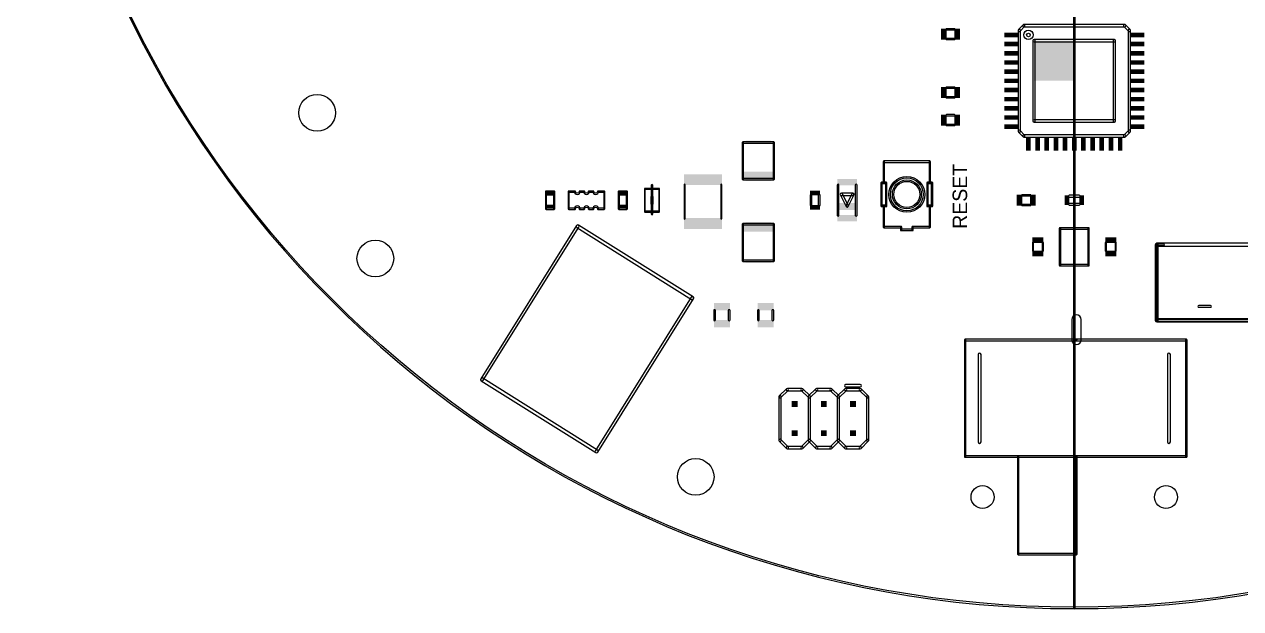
# Model space of a CAD drawing. Extents: x -92 to 94, y -92 to 86.
# Drawn here: x -91.6 to 14.5, y -91.5 to -40.5 of the extents above; entities that cross this region are included whole.
import ezdxf

# ---------------------------------------------------------------- set-up
doc = ezdxf.new("R2010")
doc.units = 0
for name, color, linetype in [('20', 178, 'CONTINUOUS'), ('21', 6, 'CONTINUOUS'), ('51', 251, 'CONTINUOUS')]:
    doc.layers.add(name, color=color, linetype=linetype)

# ---------------------------------------------------------------- blocks, each defined once
blk = doc.blocks.new('RECT')
blk.add_solid([(-0.5, -0.5), (0.5, -0.5), (-0.5, 0.5), (0.5, 0.5)])

msp = doc.modelspace()

# ---------------------------------------------------------------- linework, layer by layer
at = {"layer": '20'}
msp.add_lwpolyline([(-30.4589, 86.3001, 1), (-30.5011, 86.4199, 5.8333), (30.5011, 86.4199, 1), (30.4589, 86.3001, -5.8333)], format="xyb", close=True, dxfattribs=at)
for centre, radius in [((-66.04, -48.26), 1.6), ((-60.96, -60.96), 1.6), ((-33.02, -80.01), 1.6), ((-8, -81.77), 1), ((8, -81.77), 1)]:
    msp.add_circle(centre, radius, dxfattribs=at)
at = {"layer": '21'}
for points in [[(-4.6984, -49.866), (-4.6984, -41.066, 1), (-4.9016, -41.066), (-4.9016, -49.866, 1)], [(-4.7282, -41.1378), (-4.3282, -40.7378, 1), (-4.4718, -40.5942), (-4.8718, -40.9942, 1)], [(-4.4, -40.7676), (4.4, -40.7676, 1), (4.4, -40.5644), (-4.4, -40.5644, 1)], [(4.3282, -40.7378), (4.7282, -41.1378, 1), (4.8718, -40.9942), (4.4718, -40.5942, 1)], [(4.6984, -41.066), (4.6984, -49.866, 1), (4.9016, -49.866), (4.9016, -41.066, 1)], [(-4.3282, -50.1942), (-4.7282, -49.7942, 1), (-4.8718, -49.9378), (-4.4718, -50.3378, 1)], [(4.7282, -49.7942), (4.3282, -50.1942, 1), (4.4718, -50.3378), (4.8718, -49.9378, 1)], [(4.4, -50.1644), (-4.4, -50.1644, 1), (-4.4, -50.3676), (4.4, -50.3676, 1)], [(-12.605, -52.4585), (-16.605, -52.4585, 1), (-16.605, -52.5855), (-12.605, -52.5855, 1)], [(-16.5415, -54.372), (-16.5415, -52.522, 1), (-16.6685, -52.522), (-16.6685, -54.372, 1)], [(-12.5415, -54.372), (-12.5415, -52.522, 1), (-12.6685, -52.522), (-12.6685, -54.372, 1)], [(-37.42, -56.88), (-37.42, -54.88, 1), (-37.49, -54.88), (-37.49, -56.88, 1)], [(-36.8935, -54.58), (-36.8935, -57.08, 1), (-36.7665, -57.08), (-36.7665, -54.58, 1)], [(-36.24, -54.88), (-36.24, -56.88, 1), (-36.17, -56.88), (-36.17, -54.88, 1)], [(-16.605, -54.3085), (-16.805, -54.3085, 1), (-16.805, -54.4355), (-16.605, -54.4355, 1)], [(-16.8685, -54.372), (-16.8685, -56.372, 1), (-16.7415, -56.372), (-16.7415, -54.372, 1)], [(-16.405, -54.3085), (-16.605, -54.3085, 1), (-16.605, -54.4355), (-16.405, -54.4355, 1)], [(-16.3415, -56.372), (-16.3415, -54.372, 1), (-16.4685, -54.372), (-16.4685, -56.372, 1)], [(-12.605, -54.3085), (-12.805, -54.3085, 1), (-12.805, -54.4355), (-12.605, -54.4355, 1)], [(-12.8685, -54.372), (-12.8685, -56.372, 1), (-12.7415, -56.372), (-12.7415, -54.372, 1)], [(-12.405, -54.3085), (-12.605, -54.3085, 1), (-12.605, -54.4355), (-12.405, -54.4355, 1)], [(-12.3415, -56.372), (-12.3415, -54.372, 1), (-12.4685, -54.372), (-12.4685, -56.372, 1)], [(-20.4029, -55.4254), (-19.9029, -56.4254, 1), (-19.7211, -56.3346), (-20.2211, -55.3346, 1)], [(-19.312, -55.2784), (-20.312, -55.2784, 1), (-20.312, -55.4816), (-19.312, -55.4816, 1)], [(-19.7211, -56.4254), (-19.2211, -55.4254, 1), (-19.4029, -55.3346), (-19.9029, -56.3346, 1)], [(-16.805, -56.4355), (-16.605, -56.4355, 1), (-16.605, -56.3085), (-16.805, -56.3085, 1)], [(-16.605, -56.4355), (-16.405, -56.4355, 1), (-16.405, -56.3085), (-16.605, -56.3085, 1)], [(-16.5415, -58.222), (-16.5415, -56.372, 1), (-16.6685, -56.372), (-16.6685, -58.222, 1)], [(-12.805, -56.4355), (-12.605, -56.4355, 1), (-12.605, -56.3085), (-12.805, -56.3085, 1)], [(-12.605, -56.4355), (-12.405, -56.4355, 1), (-12.405, -56.3085), (-12.605, -56.3085, 1)], [(-12.6685, -56.372), (-12.6685, -58.222, 1), (-12.5415, -58.222), (-12.5415, -56.372, 1)], [(-43.4186, -58.0971), (-51.7649, -71.4539, 1), (-51.5495, -71.5885), (-43.2032, -58.2317, 1)], [(-33.2367, -64.3098), (-43.2436, -58.0567, 1), (-43.3782, -58.2721), (-33.3713, -64.5252, 1)], [(-16.605, -58.2855), (-15.105, -58.2855, 1), (-15.105, -58.1585), (-16.605, -58.1585, 1)], [(-15.1685, -58.222), (-15.1685, -58.472, 1), (-15.0415, -58.472), (-15.0415, -58.222, 1)], [(-14.105, -58.2855), (-12.605, -58.2855, 1), (-12.605, -58.1585), (-14.105, -58.1585, 1)], [(-14.0415, -58.472), (-14.0415, -58.222, 1), (-14.1685, -58.222), (-14.1685, -58.472, 1)], [(-1.25, -58.4075), (1.25, -58.4075, 1), (1.25, -58.2805), (-1.25, -58.2805, 1)], [(-1.1865, -61.544), (-1.1865, -58.344, 1), (-1.3135, -58.344), (-1.3135, -61.544, 1)], [(1.1865, -58.344), (1.1865, -61.544, 1), (1.3135, -61.544), (1.3135, -58.344, 1)], [(-15.105, -58.5355), (-14.105, -58.5355, 1), (-14.105, -58.4085), (-15.105, -58.4085, 1)], [(7.1926, -59.8301), (7.7926, -59.8301, 1), (7.7926, -59.7031), (7.1926, -59.7031, 1)], [(7.2898, -66.3956), (7.2898, -59.7916, 1), (7.1374, -59.7916), (7.1374, -66.3956, 1)], [(1.25, -61.4805), (-1.25, -61.4805, 1), (-1.25, -61.6075), (1.25, -61.6075, 1)], [(-41.5425, -77.8415), (-33.1963, -64.4848, 1), (-33.4117, -64.3502), (-41.7579, -77.7069, 1)], [(11.8806, -65.0684), (10.8646, -65.0684, 1), (10.8646, -65.2208), (11.8806, -65.2208, 1)], [(0.5969, -68.072), (0.5969, -66.294, 1), (-0.2159, -66.294), (-0.2159, -68.072, 1)], [(7.2136, -66.4718), (26.7716, -66.4718, 1), (26.7716, -66.3194), (7.2136, -66.3194, 1)], [(-9.5885, -68.072), (-9.5885, -78.232, 1), (-9.4615, -78.232), (-9.4615, -68.072, 1)], [(-9.525, -68.1355), (0.1905, -68.1355, 1), (0.1905, -68.0085), (-9.525, -68.0085, 1)], [(0.1905, -68.1355), (9.779, -68.1355, 1), (9.779, -68.0085), (0.1905, -68.0085, 1)], [(9.7155, -68.072), (9.7155, -78.232, 1), (9.8425, -78.232), (9.8425, -68.072, 1)], [(-8.382, -69.342), (-8.382, -76.962, 1), (-8.128, -76.962), (-8.128, -69.342, 1)], [(8.128, -69.342), (8.128, -76.962, 1), (8.382, -76.962), (8.382, -69.342, 1)], [(-51.7245, -71.6289), (-41.7175, -77.8819, 1), (-41.5829, -77.6665), (-51.5899, -71.4135, 1)], [(-19.939, -72.1566), (-18.669, -72.1566, 1), (-18.669, -71.9534), (-19.939, -71.9534, 1)], [(-25.5524, -76.835), (-25.5524, -73.025, 1), (-25.7556, -73.025), (-25.7556, -76.835, 1)], [(-25.0908, -72.3182), (-25.7258, -72.9532, 1), (-25.5822, -73.0968), (-24.9472, -72.4618, 1)], [(-23.749, -72.2884), (-25.019, -72.2884, 1), (-25.019, -72.4916), (-23.749, -72.4916, 1)], [(-23.0422, -72.9532), (-23.6772, -72.3182, 1), (-23.8208, -72.4618), (-23.1858, -73.0968, 1)], [(-23.0124, -76.835), (-23.0124, -73.025, 1), (-23.2156, -73.025), (-23.2156, -76.835, 1)], [(-22.5508, -72.3182), (-23.1858, -72.9532, 1), (-23.0422, -73.0968), (-22.4072, -72.4618, 1)], [(-21.209, -72.2884), (-22.479, -72.2884, 1), (-22.479, -72.4916), (-21.209, -72.4916, 1)], [(-20.5022, -72.9532), (-21.1372, -72.3182, 1), (-21.2808, -72.4618), (-20.6458, -73.0968, 1)], [(-20.4724, -76.835), (-20.4724, -73.025, 1), (-20.6756, -73.025), (-20.6756, -76.835, 1)], [(-20.0108, -72.3182), (-20.6458, -72.9532, 1), (-20.5022, -73.0968), (-19.8672, -72.4618, 1)], [(-18.669, -72.2884), (-19.939, -72.2884, 1), (-19.939, -72.4916), (-18.669, -72.4916, 1)], [(-17.9622, -72.9532), (-18.5972, -72.3182, 1), (-18.7408, -72.4618), (-18.1058, -73.0968, 1)], [(-18.1356, -73.025), (-18.1356, -76.835, 1), (-17.9324, -76.835), (-17.9324, -73.025, 1)], [(-24.9472, -77.3982), (-25.5822, -76.7632, 1), (-25.7258, -76.9068), (-25.0908, -77.5418, 1)], [(-23.749, -77.3684), (-25.019, -77.3684, 1), (-25.019, -77.5716), (-23.749, -77.5716, 1)], [(-23.1858, -76.7632), (-23.8208, -77.3982, 1), (-23.6772, -77.5418), (-23.0422, -76.9068, 1)], [(-22.4072, -77.3982), (-23.0422, -76.7632, 1), (-23.1858, -76.9068), (-22.5508, -77.5418, 1)], [(-21.209, -77.3684), (-22.479, -77.3684, 1), (-22.479, -77.5716), (-21.209, -77.5716, 1)], [(-20.6458, -76.7632), (-21.2808, -77.3982, 1), (-21.1372, -77.5418), (-20.5022, -76.9068, 1)], [(-19.8672, -77.3982), (-20.5022, -76.7632, 1), (-20.6458, -76.9068), (-20.0108, -77.5418, 1)], [(-18.669, -77.3684), (-19.939, -77.3684, 1), (-19.939, -77.5716), (-18.669, -77.5716, 1)], [(-18.1058, -76.7632), (-18.7408, -77.3982, 1), (-18.5972, -77.5418), (-17.9622, -76.9068, 1)], [(-9.525, -78.2955), (-4.8895, -78.2955, 1), (-4.8895, -78.1685), (-9.525, -78.1685, 1)], [(-4.8895, -78.2955), (9.779, -78.2955, 1), (9.779, -78.1685), (-4.8895, -78.1685, 1)], [(-4.953, -78.232), (-4.953, -86.741, 1), (-4.826, -86.741), (-4.826, -78.232, 1)], [(0.127, -78.232), (0.127, -86.741, 1), (0.254, -86.741), (0.254, -78.232, 1)], [(-4.8895, -86.8045), (0.1905, -86.8045, 1), (0.1905, -86.6775), (-4.8895, -86.6775, 1)]]:
    msp.add_lwpolyline(points, format="xyb", close=True, dxfattribs=at)
for centre, radius in [((-4, -41.466), 0.4097), ((-4, -41.466), 0.1557), ((-14.605, -55.372), 1.5635), ((-14.605, -55.372), 1.4365), ((-14.605, -55.372), 1.2635), ((-14.605, -55.372), 1.1365)]:
    msp.add_circle(centre, radius, dxfattribs=at)
at = {"layer": '51'}
for points in [[(-0.0635, 74.93), (-0.0635, -91.44, 1), (0.0635, -91.44), (0.0635, 74.93, 1)], [(-11.151, -41.0208), (-10.439, -41.0208, 1), (-10.439, -40.9192), (-11.151, -40.9192, 1)], [(-11.151, -41.8718), (-10.439, -41.8718, 1), (-10.439, -41.7702), (-11.151, -41.7702, 1)], [(3.5, -41.8644), (-3.5, -41.8644, 1), (-3.5, -42.0676), (3.5, -42.0676, 1)], [(-3.6016, -41.966), (-3.6016, -48.966, 1), (-3.3984, -48.966), (-3.3984, -41.966, 1)], [(3.6016, -48.966), (3.6016, -41.966, 1), (3.3984, -41.966), (3.3984, -48.966, 1)], [(-10.439, -46.0122), (-11.151, -46.0122, 1), (-11.151, -46.1138), (-10.439, -46.1138, 1)], [(-10.439, -46.8632), (-11.151, -46.8632, 1), (-11.151, -46.9648), (-10.439, -46.9648, 1)], [(-11.151, -48.5138), (-10.439, -48.5138, 1), (-10.439, -48.4122), (-11.151, -48.4122, 1)], [(-11.151, -49.3648), (-10.439, -49.3648, 1), (-10.439, -49.2632), (-11.151, -49.2632, 1)], [(-3.5, -49.0676), (3.5, -49.0676, 1), (3.5, -48.8644), (-3.5, -48.8644, 1)], [(-28.8582, -54.051), (-28.8582, -50.851, 1), (-28.9598, -50.851), (-28.9598, -54.051, 1)], [(-28.909, -50.9018), (-26.209, -50.9018, 1), (-26.209, -50.8002), (-28.909, -50.8002, 1)], [(-26.2598, -50.851), (-26.2598, -54.051, 1), (-26.1582, -54.051), (-26.1582, -50.851, 1)], [(-26.209, -54.0002), (-28.909, -54.0002, 1), (-28.909, -54.1018), (-26.209, -54.1018, 1)], [(-46.0192, -56.63), (-46.0192, -55.13, 1), (-46.1208, -55.13), (-46.1208, -56.63, 1)], [(-46.07, -55.1808), (-45.37, -55.1808, 1), (-45.37, -55.0792), (-46.07, -55.0792, 1)], [(-45.4208, -55.13), (-45.4208, -56.63, 1), (-45.3192, -56.63), (-45.3192, -55.13, 1)], [(-44.095, -55.1808), (-43.545, -55.1808, 1), (-43.545, -55.0792), (-44.095, -55.0792, 1)], [(-44.0442, -56.63), (-44.0442, -55.13, 1), (-44.1458, -55.13), (-44.1458, -56.63, 1)], [(-43.4942, -55.13, 1), (-43.5958, -55.13, 1), (-43.0942, -55.13, 1), (-43.1958, -55.13, -1)], [(-43.145, -55.1808), (-42.745, -55.1808, 1), (-42.745, -55.0792), (-43.145, -55.0792, 1)], [(-42.6942, -55.13, 1), (-42.7958, -55.13, 1), (-42.2942, -55.13, 1), (-42.3958, -55.13, -1)], [(-42.345, -55.1808), (-41.945, -55.1808, 1), (-41.945, -55.0792), (-42.345, -55.0792, 1)], [(-41.8942, -55.13, 1), (-41.9958, -55.13, 1), (-41.4942, -55.13, 1), (-41.5958, -55.13, -1)], [(-41.545, -55.1808), (-40.995, -55.1808, 1), (-40.995, -55.0792), (-41.545, -55.0792, 1)], [(-41.0458, -55.13), (-41.0458, -56.63, 1), (-40.9442, -56.63), (-40.9442, -55.13, 1)], [(-39.6692, -56.63), (-39.6692, -55.13, 1), (-39.7708, -55.13), (-39.7708, -56.63, 1)], [(-39.72, -55.1808), (-39.02, -55.1808, 1), (-39.02, -55.0792), (-39.72, -55.0792, 1)], [(-39.0708, -55.13), (-39.0708, -56.63, 1), (-38.9692, -56.63), (-38.9692, -55.13, 1)], [(-37.455, -54.915), (-36.205, -54.915, 1), (-36.205, -54.845), (-37.455, -54.845, 1)], [(-36.8935, -54.78), (-36.8935, -56.98, 1), (-36.7665, -56.98), (-36.7665, -54.78, 1)], [(-33.9344, -57.4802), (-33.9344, -54.5338, 1), (-34.036, -54.5338), (-34.036, -57.4802, 1)], [(-30.734, -57.4548), (-30.734, -54.5338, 1), (-30.8356, -54.5338), (-30.8356, -57.4548, 1)], [(-20.6756, -54.5592), (-20.6756, -57.2008, 1), (-20.5232, -57.2008), (-20.5232, -54.5592, 1)], [(-19.1008, -54.5592), (-19.1008, -57.2008, 1), (-18.9484, -57.2008), (-18.9484, -54.5592, 1)], [(-23.0382, -55.448), (-23.0382, -56.312, 1), (-22.8858, -56.312), (-22.8858, -55.448, 1)], [(-22.1738, -56.312), (-22.1738, -55.448, 1), (-22.3262, -55.448), (-22.3262, -56.312, 1)], [(-4.547, -55.4988), (-3.835, -55.4988, 1), (-3.835, -55.3972), (-4.547, -55.3972, 1)], [(0.432, -55.4478), (-0.432, -55.4478, 1), (-0.432, -55.6002), (0.432, -55.6002, 1)], [(-0.432, -56.3122), (0.432, -56.3122, 1), (0.432, -56.1598), (-0.432, -56.1598, 1)], [(-45.37, -56.5792), (-46.07, -56.5792, 1), (-46.07, -56.6808), (-45.37, -56.6808, 1)], [(-43.545, -56.5792), (-44.095, -56.5792, 1), (-44.095, -56.6808), (-43.545, -56.6808, 1)], [(-43.1958, -56.63, 1), (-43.0942, -56.63, 1), (-43.5958, -56.63, 1), (-43.4942, -56.63, -1)], [(-42.745, -56.5792), (-43.145, -56.5792, 1), (-43.145, -56.6808), (-42.745, -56.6808, 1)], [(-42.3958, -56.63, 1), (-42.2942, -56.63, 1), (-42.7958, -56.63, 1), (-42.6942, -56.63, -1)], [(-41.945, -56.5792), (-42.345, -56.5792, 1), (-42.345, -56.6808), (-41.945, -56.6808, 1)], [(-41.5958, -56.63, 1), (-41.4942, -56.63, 1), (-41.9958, -56.63, 1), (-41.8942, -56.63, -1)], [(-40.995, -56.5792), (-41.545, -56.5792, 1), (-41.545, -56.6808), (-40.995, -56.6808, 1)], [(-39.02, -56.5792), (-39.72, -56.5792, 1), (-39.72, -56.6808), (-39.02, -56.6808, 1)], [(-36.205, -56.845), (-37.455, -56.845, 1), (-37.455, -56.915), (-36.205, -56.915, 1)], [(-4.547, -56.3498), (-3.835, -56.3498, 1), (-3.835, -56.2482), (-4.547, -56.2482, 1)], [(-28.8582, -61.163), (-28.8582, -57.963, 1), (-28.9598, -57.963), (-28.9598, -61.163, 1)], [(-28.909, -58.0138), (-26.209, -58.0138, 1), (-26.209, -57.9122), (-28.909, -57.9122, 1)], [(-26.2598, -57.963), (-26.2598, -61.163, 1), (-26.1582, -61.163), (-26.1582, -57.963, 1)], [(-3.6448, -59.588), (-3.6448, -60.3, 1), (-3.5432, -60.3), (-3.5432, -59.588, 1)], [(-2.7938, -59.588), (-2.7938, -60.3, 1), (-2.6922, -60.3), (-2.6922, -59.588, 1)], [(2.7052, -59.588), (2.7052, -60.3, 1), (2.8068, -60.3), (2.8068, -59.588, 1)], [(3.5562, -59.588), (3.5562, -60.3, 1), (3.6578, -60.3), (3.6578, -59.588, 1)], [(7.3196, -66.3666), (7.3196, -59.7666, 1), (7.0656, -59.7666), (7.0656, -66.3666, 1)], [(7.1926, -59.8936), (26.7926, -59.8936, 1), (26.7926, -59.6396), (7.1926, -59.6396, 1)], [(-26.209, -61.1122), (-28.909, -61.1122, 1), (-28.909, -61.2138), (-26.209, -61.2138, 1)], [(-31.4452, -65.503), (-31.4452, -66.323, 1), (-31.2928, -66.323), (-31.2928, -65.503, 1)], [(-30.1752, -65.503), (-30.1752, -66.323, 1), (-30.0228, -66.323), (-30.0228, -65.503, 1)], [(-27.6352, -65.503), (-27.6352, -66.323, 1), (-27.4828, -66.323), (-27.4828, -65.503, 1)], [(-26.3652, -65.503), (-26.3652, -66.323, 1), (-26.2128, -66.323), (-26.2128, -65.503, 1)], [(26.7926, -66.2396), (7.1926, -66.2396, 1), (7.1926, -66.4936), (26.7926, -66.4936, 1)]]:
    msp.add_lwpolyline(points, format="xyb", close=True, dxfattribs=at)

# ---------------------------------------------------------------- block references
at = {"layer": '21'}
for p, xscale, yscale, rotation in [((-36.83, -55.88), 0.7, 0.3, 270), ((-19.812, -56.4388), 0.6096, 1.5748, 90)]:
    msp.add_blockref('RECT', p, dxfattribs=dict(at, xscale=xscale, yscale=yscale, rotation=rotation))
at = {"layer": '51'}
for p, xscale, yscale in [((-11.3832, -41.3969), 0.5001, 0.95), ((-10.2148, -41.3969), 0.5001, 0.95), ((-5.5251, -41.466), 1.1501, 0.3998), ((5.5251, -41.466), 1.1501, 0.3998), ((-5.5251, -42.266), 1.1501, 0.4), ((-1.75, -43.716), 3.5, 3.5), ((5.5251, -42.266), 1.1501, 0.4), ((-5.5251, -43.0661), 1.1501, 0.4), ((5.5251, -43.0661), 1.1501, 0.4), ((-5.5251, -43.866), 1.1501, 0.4001), ((-5.5251, -44.6661), 1.1501, 0.4001), ((5.5251, -43.866), 1.1501, 0.4001), ((5.5251, -44.6661), 1.1501, 0.4001), ((-5.5251, -45.466), 1.1501, 0.3998), ((5.5251, -45.466), 1.1501, 0.3998), ((-5.5251, -46.266), 1.1501, 0.4001), ((5.5251, -46.266), 1.1501, 0.4001), ((-5.5251, -47.0661), 1.1501, 0.4001), ((-5.5251, -47.8659), 1.1501, 0.4), ((5.5251, -47.0661), 1.1501, 0.4001), ((5.5251, -47.8659), 1.1501, 0.4), ((-11.3832, -48.8899), 0.5001, 0.95), ((-10.2148, -48.8899), 0.5001, 0.95), ((-5.5251, -48.666), 1.1501, 0.4), ((5.5251, -48.666), 1.1501, 0.4), ((-5.5251, -49.466), 1.1501, 0.3998), ((5.5251, -49.466), 1.1501, 0.3998), ((-4, -50.9911), 0.3998, 1.1501), ((-3.2, -50.9911), 0.4, 1.1501), ((-2.3999, -50.9911), 0.4, 1.1501), ((-1.6, -50.9911), 0.4001, 1.1501), ((-0.8, -50.9911), 0.4001, 1.1501), ((0, -50.9911), 0.3998, 1.1501), ((0.8, -50.9911), 0.4001, 1.1501), ((1.6, -50.9911), 0.4001, 1.1501), ((2.3999, -50.9911), 0.4, 1.1501), ((3.2, -50.9911), 0.4, 1.1501), ((4, -50.9911), 0.3998, 1.1501), ((-4.7792, -55.8749), 0.5001, 0.95), ((-3.6108, -55.8749), 0.5001, 0.95), ((-0.635, -55.88), 0.4064, 0.8636), ((0.635, -55.88), 0.4064, 0.8636)]:
    msp.add_blockref('RECT', p, dxfattribs=dict(at, xscale=xscale, yscale=yscale))
for p, xscale, yscale, rotation in [((-11.3753, -46.4871), 0.5001, 0.95, 180), ((-10.2069, -46.4871), 0.5001, 0.95, 180), ((-27.559, -50.801), 0.2, 2.2, 270), ((-32.384, -54.0842), 0.95, 3.3, 90), ((-27.559, -53.726), 0.65, 2.7, 90), ((-27.559, -54.101), 0.2, 2.2, 90), ((-19.812, -54.3052), 0.5588, 1.7272, 90), ((-45.72, -55.305), 0.35, 0.7, 270), ((-39.37, -55.305), 0.35, 0.7, 270), ((-22.606, -55.245), 0.4064, 0.8636, 270), ((-45.72, -56.455), 0.35, 0.7, 90), ((-39.37, -56.455), 0.35, 0.7, 90), ((-22.606, -56.515), 0.4064, 0.8636, 270), ((-19.812, -57.4548), 0.5588, 1.7272, 90), ((-32.384, -57.9196), 0.95, 3.3, 90), ((-27.559, -58.288), 0.65, 2.7, 270), ((-27.559, -57.913), 0.2, 2.2, 270), ((-3.1699, -59.3559), 0.5001, 0.95, 270), ((3.1801, -59.3559), 0.5001, 0.95, 270), ((-3.1699, -60.5243), 0.5001, 0.95, 270), ((3.1801, -60.5243), 0.5001, 0.95, 270), ((-27.559, -61.213), 0.2, 2.2, 90), ((-30.7325, -65.1712), 0.65, 1.4, 270), ((-26.9225, -65.1712), 0.65, 1.4, 270), ((-30.7325, -66.6444), 0.65, 1.4, 270), ((-26.9225, -66.6444), 0.65, 1.4, 270), ((-24.384, -73.66), 0.508, 0.508, 180), ((-21.844, -73.66), 0.508, 0.508, 180), ((-19.304, -73.66), 0.508, 0.508, 180), ((-24.384, -76.2), 0.508, 0.508, 180), ((-21.844, -76.2), 0.508, 0.508, 180), ((-19.304, -76.2), 0.508, 0.508, 180)]:
    msp.add_blockref('RECT', p, dxfattribs=dict(at, xscale=xscale, yscale=yscale, rotation=rotation))

# ---------------------------------------------------------------- texts
at = {"layer": '21'}
msp.add_text('RESET', height=1.27, rotation=90, dxfattribs=at).set_placement((-9.343, -58.372))

doc.saveas('drawing.dxf')
